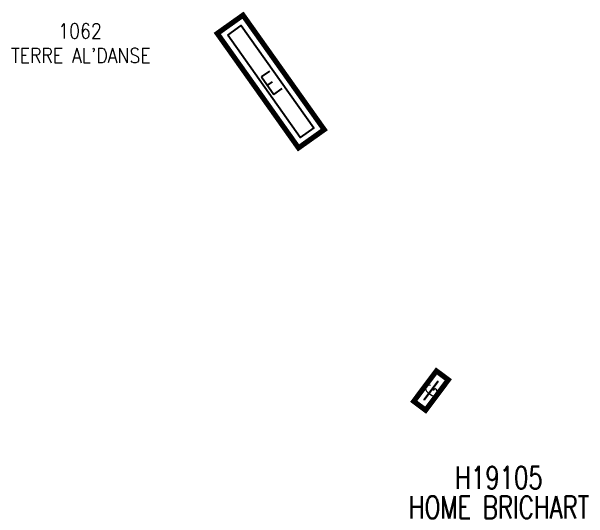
# Model space of a CAD drawing. Header units: millimetres. Extents: x 156017 to 156998, y 122999 to 123991.
# Drawn here: x 156322.86 to 156361.56, y 123957.45 to 123991.44 of the extents above; entities that cross this region are included whole.
import ezdxf
from ezdxf.enums import TextEntityAlignment as Align

# ---------------------------------------------------------------- set-up
doc = ezdxf.new("R2010")
doc.units = ezdxf.units.MM
doc.layers.add('G_210', color=7, linetype='CONTINUOUS')
doc.layers.add('M_200', color=7, linetype='CONTINUOUS')
doc.styles.add('M_ROMANS', font='ROMANS.shx', dxfattribs={"width": 0.75})
doc.styles.get("Standard").update_dxf_attribs({"font": 'romans.shx', "width": 0.85})

# ---------------------------------------------------------------- blocks, each defined once
blk = doc.blocks.new('*U7')
at = {"layer": 'G_210', "color": 0, "linetype": 'Continuous', "const_width": 0.35, "flags": 128}
blk.add_lwpolyline([(2.54, 0.994), (2.54, 0), (0, 0), (0, 0.994)], close=True, dxfattribs=at)
at = {"layer": 'G_210', "color": 0, "linetype": 'Continuous'}
blk.add_lwpolyline([(0.5, 0.494), (2.04, 0.494), (2.04, 0.5), (0.5, 0.5)], close=True, dxfattribs=at)
at = {"layer": 'G_210', "insert": (1.278, 0.481), "char_height": 0.922, "width": 0.7567, "attachment_point": 5}
blk.add_mtext('G', dxfattribs=at)
at = {"layer": 'G_210', "color": 0, "linetype": 'Continuous', "width": 0.75}
for tag, height, p in [('NUM', 4, (2, 16)), ('NOM', 4, (2, 11)), ('BCL', 3, (2, 7))]:
    blk.add_attdef(tag, text='', height=height, dxfattribs=at).set_placement(p, align=Align.MIDDLE)
at = {"layer": 'G_210', "color": 0, "linetype": 'Continuous', "width": 0.75, "flags": 3}
for tag, p in [('DEF_LEG', (2.139, -3.111)), ('DEF_COUP', (2.139, -5.611)), ('DEF_TYPE', (2.139, -8.111))]:
    blk.add_attdef(tag, text='', height=1.2, dxfattribs=at).set_placement(p, align=Align.MIDDLE)
blk = doc.blocks.new('*U19')
at = {"layer": 'M_200', "color": 0, "linetype": 'Continuous', "const_width": 0.35, "flags": 128}
blk.add_lwpolyline([(2.116, 9.412), (2.116, 0), (0, 0), (0, 9.412)], close=True, dxfattribs=at)
at = {"layer": 'M_200', "color": 0, "linetype": 'Continuous'}
blk.add_lwpolyline([(0.5, 8.912), (1.616, 8.912), (1.616, 0.5), (0.5, 0.5)], close=True, dxfattribs=at)
at = {"layer": 'M_200', "insert": (1.012, 4.597), "char_height": 1.441, "width": 2.51244, "attachment_point": 5}
blk.add_mtext('E', dxfattribs=at)
at = {"layer": 'M_200', "color": 0, "linetype": 'Continuous', "width": 0.85}
for tag, p in [('NUM', (2, 17.06)), ('NOM', (2, 10.649))]:
    blk.add_attdef(tag, text='', height=4, dxfattribs=at).set_placement(p, align=Align.MIDDLE)
at = {"layer": 'M_200', "color": 0, "linetype": 'Continuous', "style": 'M_ROMANS', "width": 0.75, "flags": 3}
for tag, p in [('DEF_LEG', (1.869, -2.994)), ('DEF_COUP', (1.869, -5.494)), ('DEF_TYPE', (1.869, -7.994))]:
    blk.add_attdef(tag, text='', height=1.2, dxfattribs=at).set_placement(p, align=Align.MIDDLE)

msp = doc.modelspace()

# ---------------------------------------------------------------- block references
at = {"layer": 'G_210'}
ref = msp.add_blockref('*U7', (156350.637, 123964.709), dxfattribs=dict(at, rotation=53.21267394867472))
ref.add_attrib('NUM', 'H19105', dxfattribs={"color": 0, "linetype": 'Continuous', "height": 1.5, "width": 0.75}).set_placement((156355.556, 123960.183), align=Align.MIDDLE)
ref.add_attrib('NOM', 'HOME BRICHART', dxfattribs={"color": 0, "linetype": 'Continuous', "height": 1.5, "width": 0.75}).set_placement((156355.556, 123958.197), align=Align.MIDDLE)
at = {"layer": 'M_200'}
ref = msp.add_blockref('*U19', (156342.11, 123982.298), dxfattribs=dict(at, rotation=35.36325133524088))
ref.add_attrib('NUM', '1062', dxfattribs={"color": 0, "linetype": 'Continuous', "height": 1, "width": 0.85}).set_placement((156327.457, 123990.135), align=Align.MIDDLE)
ref.add_attrib('NOM', "TERRE AL'DANSE", dxfattribs={"color": 0, "linetype": 'Continuous', "height": 1, "width": 0.85}).set_placement((156327.508, 123988.495), align=Align.MIDDLE)

doc.saveas('drawing.dxf')
